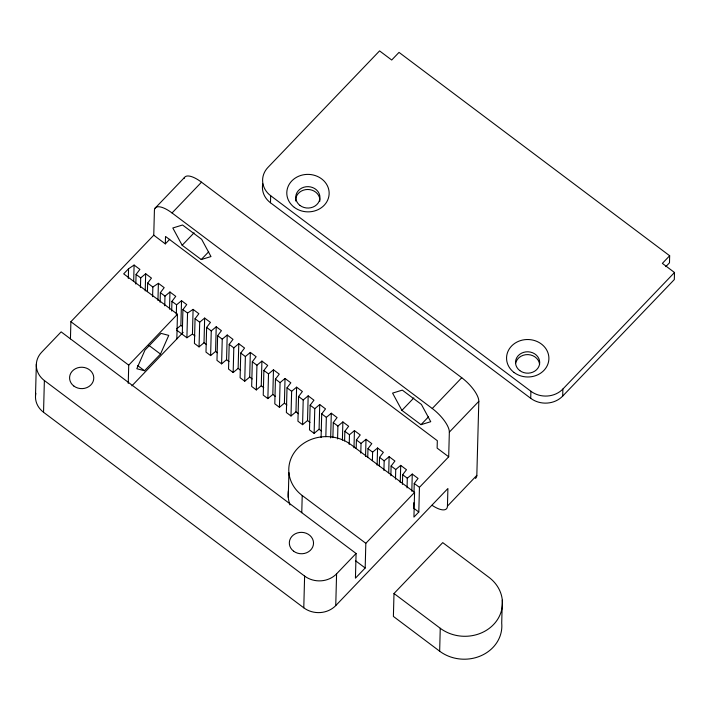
<?xml version="1.0" encoding="UTF-8"?>
<svg xmlns="http://www.w3.org/2000/svg" width="710" height="710" viewBox="0 0 710 710"><rect width="100%" height="100%" fill="white"/><g stroke="black" fill="none" stroke-linecap="round" stroke-linejoin="round"><path stroke-width="1.06" d="M35.5 395.958L36.334 364.212M432.062 505.307A22.693 8.245 43.6 0 0 447.442 506.141L447.904 488.507L335.75 605.586A22.693 20.075 1.5 0 1 303.782 607.813L43.541 412.27L44.375 380.533A22.693 20.075 1.5 0 1 41.65 352.231L61.149 331.872L356.083 553.489L355.435 578.171L365.18 568L365.827 543.31L414.569 492.429L350.962 444.629A37.816 33.45 1.5 0 0 297.676 448.347A37.816 33.45 1.5 0 0 302.211 495.509L301.768 512.682M70.441 338.874L70.893 321.701L153.759 235.196L154.407 210.506A22.693 8.245 43.8 0 1 172.033 212.964L432.266 408.507A22.693 8.245 43.8 0 1 449.341 432.124L448.693 456.805L419.45 487.335L418.802 512.025L413.93 517.111L414.569 492.429M128.306 278.427L128.563 268.762L134.101 265.052L139.888 269.401L136.08 274.415L135.823 284.071M128.244 383.4L128.723 365.153L177.464 314.264L123.691 273.856L128.563 268.762M133.684 281.151L134.101 265.052M140.456 287.55L140.704 277.894L145.674 273.749L151.452 278.089L147.644 283.104L147.423 291.695M145.222 290.914L145.674 273.749M152.597 296.673L152.854 287.017L147.644 283.104M157.94 300.481L158.392 283.308L152.854 287.017M160.114 302.327L160.371 292.662L164.179 287.648L158.392 283.308M153.759 235.196L165.323 243.885L165.519 236.474L437.324 440.706L437.129 448.116L448.693 456.805M164.738 305.797L164.995 296.141L169.956 291.996L175.743 296.345L171.935 301.359L171.678 311.015M169.512 309.169L169.956 291.996M176.311 314.495L176.559 304.83L181.529 300.685L186.73 304.599L182.923 309.613L182.275 334.295M176.826 338.954L177.464 314.264M176.746 328.828L180.881 325.375L181.529 300.685M187.546 313.092L193.093 309.374L192.445 334.064L186.899 337.774L187.546 313.092L182.923 309.613M193.093 309.374L198.871 313.722L195.064 318.737L194.416 343.418L199.048 346.897L204.01 342.752L204.657 318.071L210.444 322.411L206.628 327.425L205.989 352.116L210.613 355.586L215.574 351.441L216.222 326.76L221.431 330.674L217.624 335.688L216.976 360.369L221.6 363.848L226.561 359.704L227.209 335.014L232.995 339.362L229.188 344.377L228.54 369.058L233.164 372.537L238.134 368.392L238.782 343.702L244.559 348.051L240.752 353.065L240.104 377.747L244.728 381.226L249.698 377.081L250.346 352.4L256.124 356.739L252.316 361.754L251.668 386.444L256.301 389.914L261.262 385.77L261.91 361.088L267.697 365.437L263.88 370.451L263.241 395.133L267.865 398.612L272.826 394.467L273.474 369.777L279.261 374.126L275.453 379.14L274.805 403.821L279.429 407.3L284.399 403.156L285.038 378.465L290.825 382.814L287.017 387.829L286.37 412.51L290.993 415.989L295.964 411.844L296.611 387.163L302.389 391.503L298.582 396.517L297.934 421.207L302.567 424.678L307.528 420.533L308.175 395.852L313.953 400.192L310.146 405.206L309.498 429.896L314.131 433.375L319.092 429.23L319.74 404.54L325.526 408.889L321.71 413.903L321.097 437.511M199.048 346.897L199.696 322.216L204.657 318.071M210.613 355.586L211.26 330.904L216.222 326.76M221.6 363.848L222.248 339.158L227.209 335.014M233.164 372.537L233.812 347.847L238.782 343.702M244.728 381.226L245.376 356.544L250.346 352.4M256.301 389.914L256.94 365.233L261.91 361.088M669.663 255.751L662.359 263.383L674.5 272.507L674.314 279.562L562.693 396.091A22.693 20.075 1.5 0 1 530.716 398.319L270.483 202.776L270.67 195.72A22.693 20.075 1.5 0 1 267.945 167.418L379.566 50.898L391.707 60.022L399.02 52.389L669.663 255.751L669.486 262.806L665.829 266.623M267.865 398.612L268.513 373.921L273.474 369.777M279.429 407.3L280.077 382.61L285.038 378.465M288.26 497.382L288.908 472.7M290.993 415.989L291.641 391.308L296.611 387.163M302.567 424.678L303.205 399.996L308.175 395.852M303.782 607.813L304.608 576.076L44.375 380.533M314.131 433.375L314.779 408.685L319.74 404.54M325.837 436.694L326.343 417.373L331.304 413.229L337.09 417.578L333.283 422.592L332.883 437.617M330.656 437.919L331.304 413.229M337.57 438.949L337.907 426.071L342.868 421.926L348.654 426.266L344.847 431.281L344.59 440.945M335.75 605.586L336.584 573.84L356.083 553.489M342.397 440.164L342.868 421.926M349.222 444.416L349.471 434.76L354.441 430.615L360.219 434.955L356.411 439.969L356.189 448.56M353.988 447.788L354.441 430.615M360.786 453.113L361.035 443.448L366.005 439.304L371.791 443.652L367.975 448.667L367.753 457.249M365.552 456.477L366.005 439.304M372.377 460.728L372.608 452.137L377.569 447.992L383.356 452.341L379.548 457.355L379.317 465.938M377.116 465.165L377.569 447.992M383.915 470.49L384.172 460.834L389.133 456.69L394.92 461.03L391.112 466.044L390.855 475.709M388.716 472.789L389.133 456.69M395.488 479.179L395.736 469.523L400.706 465.378L406.484 469.718L402.676 474.733L402.428 484.397M393.997 593.507L440.253 628.27A37.816 33.45 1.5 0 0 493.548 624.56A37.816 33.45 1.5 0 0 489.004 577.39L442.738 542.626L393.997 593.507L393.393 616.431L439.659 651.194A37.816 33.45 1.5 0 0 481.416 655.561A37.816 33.45 1.5 0 0 501.713 623.123L502.307 600.198M400.254 482.551L400.706 465.378M407.052 487.868L407.3 478.212L412.27 474.067L418.048 478.416L414.241 483.43L414.019 492.012M411.818 491.24L412.27 474.067M413.735 502.742L413.593 508.111L418.802 512.025M439.659 651.194L440.253 628.27M530.716 398.319L530.903 391.263L270.67 195.72M562.693 396.091L562.879 389.036L674.5 272.507M475.407 478.425A22.693 8.245 43.6 0 0 476.827 475.372L478.815 401.345A22.693 8.245 43.8 0 0 461.748 377.729L201.507 182.186A22.693 8.245 43.8 0 0 184.067 178.467M160.487 354.077L168.74 335.386L161.028 333.363L144.938 350.145L136.808 368.721L144.52 370.744L160.487 354.077L148.985 345.433M447.442 506.141L476.827 475.372M155.073 208.216L184.547 177.438M172.033 212.964L201.507 182.186M165.323 243.885L169.717 239.305M182.159 245.261L172.814 227.981L182.559 225.008L201.64 239.297L210.985 256.567L201.249 259.549L182.159 245.261L194.087 232.809M201.249 259.549L208.704 251.766M131.882 385.858L183.162 332.333M401.913 410.38L392.577 393.109L402.313 390.127L421.403 404.425L430.739 421.696L421.003 424.678L401.913 410.38L413.841 397.928M432.266 408.507L461.748 377.729M421.003 424.678L428.458 416.894M449.341 432.124L478.815 401.345M136.08 274.415L140.704 277.894M160.371 292.662L164.995 296.141M171.935 301.359L176.559 304.83M195.064 318.737L199.696 322.216M206.628 327.425L211.26 330.904M217.624 335.688L222.248 339.158M229.188 344.377L233.812 347.847M240.752 353.065L245.376 356.544M252.316 361.754L256.94 365.233M263.88 370.451L268.513 373.921M275.453 379.14L280.077 382.61M287.017 387.829L291.641 391.308M298.582 396.517L303.205 399.996M310.146 405.206L314.779 408.685M321.71 413.903L326.343 417.373M333.283 422.592L337.907 426.071M344.847 431.281L349.471 434.76M356.411 439.969L361.035 443.448M367.975 448.667L372.608 452.137M379.548 457.355L384.172 460.834M391.112 466.044L395.736 469.523M402.676 474.733L407.3 478.212M414.241 483.43L419.45 487.335M180.881 325.375L182.612 326.68M192.445 334.064L194.922 335.928M204.01 342.752L206.486 344.616M215.574 351.441L217.313 352.746M226.561 359.704L229.046 361.559M238.134 368.392L240.61 370.256M249.698 377.081L252.174 378.945M261.262 385.77L263.738 387.633M272.826 394.467L275.311 396.322M284.399 403.156L286.875 405.019M295.964 411.844L298.44 413.708M307.528 420.533L310.004 422.397M319.092 429.23L321.568 431.085M176.737 330.141L186.899 337.774M137.447 365.428L144.52 370.744M70.893 321.701L128.723 365.153M302.211 495.509L365.827 543.31M355.461 560.696L365.18 568M562.879 389.036A22.693 20.075 1.5 0 1 530.903 391.263M270.483 202.776A22.693 20.075 1.5 0 1 262.771 183.855M515.629 363.351A12.105 10.703 1.5 0 1 528.089 354.609A12.105 10.703 1.5 0 1 539.6 364.461M295.724 201.019A12.105 10.703 1.5 0 1 307.812 189.472A12.105 10.703 1.5 0 1 319.837 201.205M289.982 504.899A37.816 33.45 1.5 0 1 288.358 490.814M43.541 412.27A22.693 20.075 1.5 0 1 35.828 393.349M336.584 573.84A22.693 20.075 1.5 0 1 304.608 576.076M519.818 370.62A12.105 10.703 1.5 0 0 539.529 364.425A12.105 10.703 1.5 0 0 523.501 352.391A12.105 10.703 1.5 0 0 519.818 370.62M300.055 205.492A12.105 10.703 1.5 0 0 319.766 199.306A12.105 10.703 1.5 0 0 303.747 187.262A12.105 10.703 1.5 0 0 300.055 205.492M514.076 372.493A21.176 18.735 1.5 0 0 548.573 361.656A21.176 18.735 1.5 0 0 520.528 340.587A21.176 18.735 1.5 0 0 514.076 372.493M294.322 207.373A21.176 18.735 1.5 0 0 328.819 196.537A21.176 18.735 1.5 0 0 300.774 175.459A21.176 18.735 1.5 0 0 294.322 207.373M73.875 386.071A12.105 10.703 1.5 0 0 93.587 379.877A12.105 10.703 1.5 0 0 77.559 367.842A12.105 10.703 1.5 0 0 73.875 386.071M293.629 551.2A12.105 10.703 1.5 0 0 313.341 545.005A12.105 10.703 1.5 0 0 297.312 532.962A12.105 10.703 1.5 0 0 293.629 551.2"/></g></svg>
